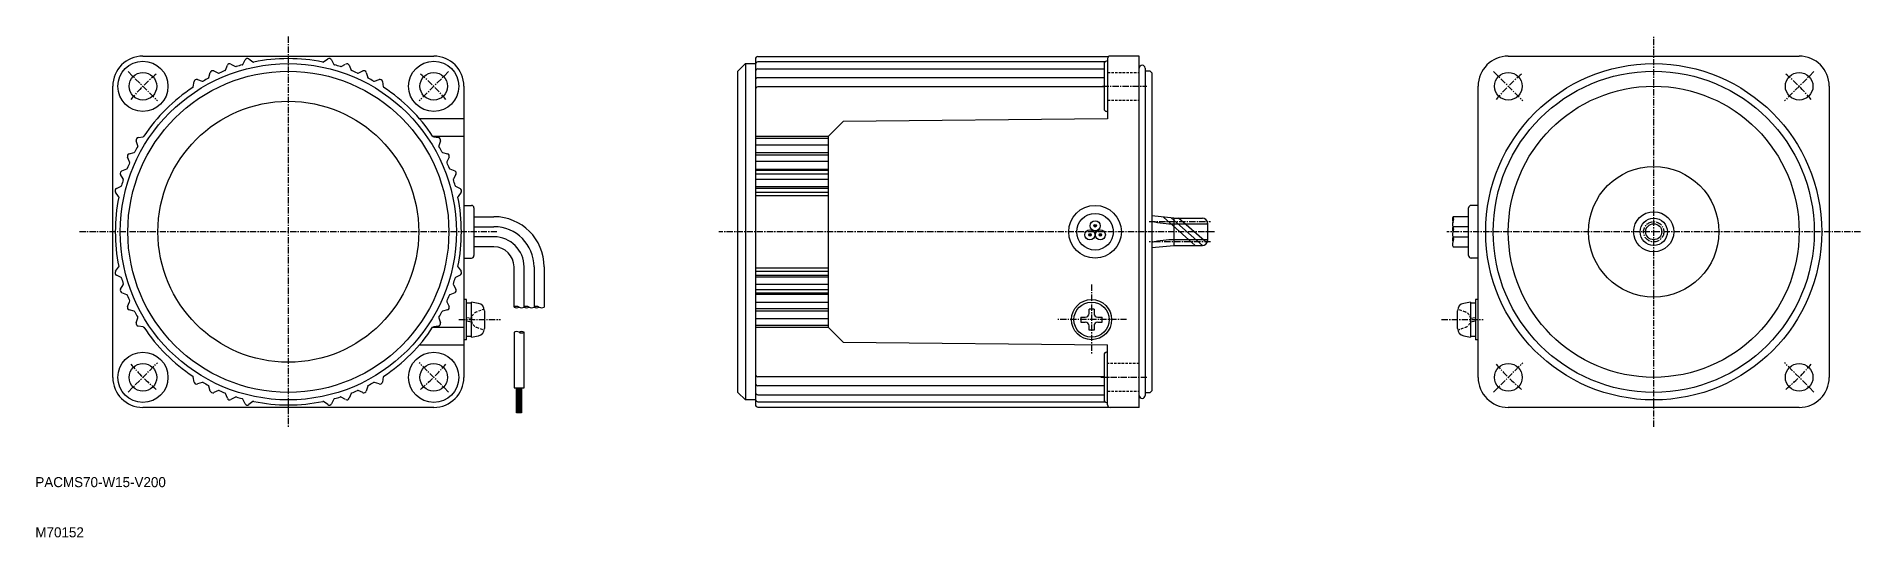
# Model space of a CAD drawing. Extents: x -53 to 310, y 82 to 182.
import ezdxf

# ---------------------------------------------------------------- set-up
doc = ezdxf.new("R2010")
doc.units = 0
doc.linetypes.add('CENTER', pattern=[2, 1.25, -0.25, 0.25, -0.25])
doc.linetypes.add('DASHED', pattern=[0.75, 0.5, -0.25])
doc.layers.get('0').update_dxf_attribs({"linetype": 'CONTINUOUS'})
doc.layers.add('CENTER', color=1, linetype='CENTER')

msp = doc.modelspace()

# ---------------------------------------------------------------- linework, layer by layer
at = {"color": 7, "linetype": 'CONTINUOUS'}
for p, q in [((-32.24, 177.93), (25.76, 177.93)), ((-19.06, 173.66), (-18.79, 174.65)), ((-18.11, 174.97), (-17.17, 174.56)), ((-15.76, 175.14), (-15.39, 176.1)), ((-14.68, 176.35), (-13.79, 175.84)), ((-12.33, 176.27), (-11.86, 177.19)), ((-11.12, 177.36), (-10.29, 176.76)), ((3.8, 176.76), (4.64, 177.36)), ((5.37, 177.19), (5.84, 176.27)), ((7.3, 175.84), (8.19, 176.35)), ((8.91, 176.1), (9.28, 175.14)), ((10.68, 174.56), (11.62, 174.97)), ((12.31, 174.65), (12.58, 173.66)), ((87.89, 176.43), (86.39, 174.93)), ((86.39, 110.93), (86.39, 174.93)), ((87.89, 176.43), (89.89, 176.43)), ((87.89, 176.43), (87.89, 109.43)), ((89.89, 177.35), (89.89, 108.5)), ((90.39, 177.85), (160.33, 177.85)), ((159.57, 176.79), (90.39, 176.79)), ((90.39, 175.38), (159.39, 175.38)), ((159.39, 176.42), (159.39, 167.42)), ((160.09, 176.92), (159.89, 176.92)), ((160.09, 177.43), (160.09, 165.43)), ((166.39, 177.93), (160.59, 177.93)), ((166.39, 107.93), (166.39, 177.93)), ((167.59, 175.53), (167.59, 110.33)), ((168.59, 174.93), (167.59, 174.93)), ((168.89, 174.63), (168.59, 174.93)), ((168.89, 174.63), (168.89, 111.23)), ((239.97, 177.93), (297.97, 177.93)), ((-38.24, 113.93), (-38.24, 171.93)), ((-22.19, 171.84), (-22.02, 172.85)), ((-21.38, 173.24), (-20.4, 172.93)), ((13.91, 172.93), (14.89, 173.24)), ((15.54, 172.85), (15.7, 171.84)), ((31.76, 171.93), (31.76, 113.93)), ((159.39, 173.61), (90.39, 173.61)), ((159.39, 171.81), (90.39, 171.81)), ((233.97, 113.93), (233.97, 171.93)), ((303.97, 171.93), (303.97, 113.93)), ((31.76, 165.43), (22.91, 165.43)), ((104.39, 161.93), (107.39, 164.93)), ((160.09, 165.43), (107.39, 164.93)), ((160.09, 166.92), (159.89, 166.92)), ((-33.25, 160.08), (-33.56, 161.06)), ((-33.17, 161.71), (-32.15, 161.87)), ((31.76, 161.93), (25.56, 161.93)), ((25.67, 161.87), (26.68, 161.71)), ((27.08, 161.06), (26.76, 160.08)), ((104.39, 161.92), (89.89, 161.92)), ((104.39, 161.54), (89.89, 161.54)), ((104.39, 160.19), (89.89, 160.19)), ((104.39, 161.93), (104.39, 123.93)), ((-34.88, 156.85), (-35.29, 157.79)), ((-34.96, 158.48), (-33.97, 158.75)), ((27.49, 158.75), (28.48, 158.48)), ((28.8, 157.79), (28.39, 156.85)), ((104.39, 158.67), (89.89, 158.67)), ((104.39, 158.18), (89.89, 158.18)), ((104.39, 156.96), (89.89, 156.96)), ((-36.16, 153.47), (-36.67, 154.36)), ((-36.42, 155.07), (-35.46, 155.45)), ((28.97, 155.45), (29.93, 155.07)), ((30.18, 154.36), (29.67, 153.47)), ((104.39, 155.37), (89.89, 155.37)), ((104.39, 155.11), (89.89, 155.11)), ((104.39, 154.39), (89.89, 154.39)), ((104.39, 153.38), (89.89, 153.38)), ((-37.08, 149.97), (-37.68, 150.8)), ((-37.5, 151.54), (-36.59, 152.01)), ((30.11, 152.01), (31.02, 151.54)), ((31.2, 150.8), (30.6, 149.97)), ((104.39, 151.91), (89.89, 151.91)), ((104.39, 151.56), (89.89, 151.56)), ((104.39, 150.77), (89.89, 150.77)), ((104.39, 150.08), (89.89, 150.08)), ((31.76, 148.18), (33.26, 148.18)), ((33.76, 147.68), (33.76, 138.18)), ((33.76, 145.93), (37.76, 145.93)), ((173.29, 145.65), (168.89, 146.08)), ((173.29, 145.65), (178.99, 145.65)), ((173.29, 145.65), (173.29, 140.2)), ((232.07, 145.93), (228.97, 145.93)), ((232.07, 138.18), (232.07, 147.68)), ((233.97, 148.18), (232.57, 148.18)), ((33.76, 143.93), (37.76, 143.93)), ((37.76, 141.93), (33.76, 141.93)), ((179.99, 144.65), (179.99, 141.2)), ((232.07, 143.93), (228.97, 143.93)), ((228.97, 141.93), (232.07, 141.93)), ((37.76, 139.93), (33.76, 139.93)), ((168.89, 139.77), (173.29, 140.2)), ((173.29, 140.2), (178.99, 140.2)), ((228.97, 139.93), (232.07, 139.93)), ((-37.68, 135.05), (-37.08, 135.88)), ((30.6, 135.88), (31.2, 135.05)), ((31.76, 137.68), (33.26, 137.68)), ((41.76, 127.93), (41.76, 135.93)), ((43.76, 127.93), (43.76, 135.93)), ((45.76, 135.93), (45.76, 127.93)), ((47.76, 135.93), (47.76, 127.93)), ((89.89, 135.77), (104.39, 135.77)), ((89.89, 135.08), (104.39, 135.08)), ((233.97, 137.68), (232.57, 137.68)), ((-36.59, 133.84), (-37.5, 134.31)), ((-36.67, 131.49), (-36.16, 132.38)), ((29.67, 132.38), (30.18, 131.49)), ((31.02, 134.31), (30.11, 133.84)), ((89.89, 134.29), (104.39, 134.29)), ((89.89, 133.94), (104.39, 133.94)), ((89.89, 132.47), (104.39, 132.47)), ((89.89, 131.46), (104.39, 131.46)), ((-35.46, 130.4), (-36.42, 130.78)), ((-35.29, 128.06), (-34.88, 129)), ((-33.97, 127.11), (-34.96, 127.38)), ((28.48, 127.38), (27.49, 127.11)), ((28.39, 129), (28.8, 128.06)), ((29.93, 130.78), (28.97, 130.4)), ((32.26, 129.43), (31.76, 129.43)), ((32.26, 121.43), (32.26, 129.43)), ((32.26, 128.8), (33.26, 128.8)), ((32.26, 124.97), (32.26, 128.74)), ((34.64, 128.66), (33.26, 128.93)), ((33.26, 121.93), (33.26, 128.93)), ((89.89, 130.74), (104.39, 130.74)), ((89.89, 130.48), (104.39, 130.48)), ((89.89, 128.89), (104.39, 128.89)), ((89.89, 127.67), (104.39, 127.67)), ((156.39, 126.68), (156.39, 127.53)), ((157.39, 127.53), (156.39, 127.53)), ((157.39, 127.53), (157.39, 126.68)), ((232.47, 128.93), (231.09, 128.66)), ((232.47, 128.93), (232.47, 121.93)), ((232.47, 128.8), (233.47, 128.8)), ((233.97, 129.43), (233.47, 129.43)), ((233.47, 129.43), (233.47, 121.43)), ((233.47, 128.74), (233.47, 124.97)), ((-33.56, 124.79), (-33.25, 125.77)), ((-32.15, 123.98), (-33.17, 124.14)), ((25.56, 123.93), (31.76, 123.93)), ((26.68, 124.14), (25.67, 123.98)), ((26.76, 125.77), (27.08, 124.79)), ((32.26, 125.87), (33.26, 125.69)), ((32.26, 125.16), (33.26, 124.97)), ((35.86, 127.19), (35.86, 123.66)), ((89.89, 127.19), (104.39, 127.19)), ((89.89, 125.66), (104.39, 125.66)), ((89.89, 124.31), (104.39, 124.31)), ((89.89, 123.93), (104.39, 123.93)), ((104.39, 123.93), (107.39, 120.93)), ((154.79, 125.93), (154.79, 124.93)), ((154.79, 125.93), (155.64, 125.93)), ((154.79, 124.93), (155.64, 124.93)), ((156.39, 123.33), (156.39, 124.18)), ((157.39, 124.18), (157.39, 123.33)), ((158.14, 125.93), (158.99, 125.93)), ((158.14, 124.93), (158.99, 124.93)), ((158.99, 124.93), (158.99, 125.93)), ((229.87, 123.66), (229.87, 127.19)), ((232.47, 125.69), (233.47, 125.87)), ((232.47, 124.97), (233.47, 125.16)), ((22.91, 120.42), (31.76, 120.42)), ((32.26, 121.43), (31.76, 121.43)), ((33.26, 122.05), (32.26, 122.05)), ((33.26, 121.93), (34.64, 122.19)), ((41.76, 122.93), (41.76, 111.83)), ((43.76, 111.83), (43.76, 122.93)), ((107.39, 120.93), (160.09, 120.43)), ((157.39, 123.33), (156.39, 123.33)), ((160.09, 108.43), (160.09, 120.43)), ((231.09, 122.19), (232.47, 121.93)), ((233.47, 122.05), (232.47, 122.05)), ((233.97, 121.43), (233.47, 121.43)), ((159.39, 118.43), (159.39, 109.43)), ((159.89, 118.93), (160.09, 118.93)), ((159.89, 118.93), (160.09, 118.93)), ((-22.02, 113), (-22.19, 114.02)), ((-20.4, 112.92), (-21.38, 112.61)), ((14.89, 112.61), (13.91, 112.92)), ((15.7, 114.02), (15.54, 113)), ((159.39, 114.04), (90.39, 114.04)), ((-18.79, 111.2), (-19.06, 112.19)), ((-17.17, 111.29), (-18.11, 110.88)), ((-15.39, 109.75), (-15.76, 110.71)), ((-13.79, 110.01), (-14.68, 109.5)), ((-11.86, 108.66), (-12.33, 109.58)), ((5.84, 109.58), (5.37, 108.66)), ((8.19, 109.5), (7.3, 110.01)), ((9.28, 110.71), (8.91, 109.75)), ((11.62, 110.88), (10.68, 111.29)), ((12.58, 112.19), (12.31, 111.2)), ((41.76, 111.83), (43.76, 111.83)), ((42.26, 106.83), (42.26, 111.83)), ((43.26, 111.83), (43.26, 106.83)), ((86.39, 110.93), (87.89, 109.43)), ((89.89, 109.43), (87.89, 109.43)), ((90.38, 110.47), (159.39, 110.47)), ((159.39, 112.24), (90.39, 112.24)), ((167.59, 110.93), (168.59, 110.93)), ((168.89, 111.23), (168.59, 110.93)), ((25.76, 107.93), (-32.24, 107.93)), ((-10.29, 109.09), (-11.12, 108.49)), ((4.64, 108.49), (3.8, 109.09)), ((43.26, 106.83), (42.26, 106.83)), ((90.38, 109.06), (159.57, 109.06)), ((90.38, 108), (160.32, 108)), ((159.89, 108.93), (160.09, 108.93)), ((166.39, 107.93), (160.59, 107.93)), ((297.97, 107.93), (239.97, 107.93))]:
    msp.add_line(p, q, dxfattribs=at)
at = {"color": 3, "linetype": 'DASHED'}
for p, q in [((160.09, 174.67), (166.39, 174.67)), ((160.09, 169.17), (166.39, 169.17)), ((35.82, 127.53), (34.29, 126.94)), ((231.44, 126.94), (229.91, 127.53)), ((34.29, 123.91), (35.82, 123.33)), ((229.91, 123.33), (231.44, 123.91)), ((166.39, 116.68), (160.09, 116.68)), ((160.09, 111.18), (166.39, 111.18))]:
    msp.add_line(p, q, dxfattribs=at)
at = {"color": 3, "linetype": 'CONTINUOUS'}
for p, q in [((177.58, 140.2), (171.25, 145.83)), ((178.99, 140.2), (172.8, 145.7)), ((179.88, 140.75), (174.26, 145.65)), ((173.49, 144.52), (179.99, 144.52)), ((179.99, 141.33), (173.49, 141.33)), ((42.26, 111.76), (42.32, 111.83)), ((42.26, 111.62), (42.46, 111.83)), ((42.26, 111.48), (42.61, 111.83)), ((42.26, 111.34), (42.75, 111.83)), ((42.26, 111.19), (42.89, 111.83)), ((42.26, 111.05), (43.03, 111.83)), ((42.26, 110.91), (43.17, 111.83)), ((42.26, 110.77), (43.26, 111.77)), ((42.26, 110.63), (43.26, 111.63)), ((42.26, 110.49), (43.26, 111.49)), ((42.26, 110.35), (43.26, 111.35)), ((42.26, 110.2), (43.26, 111.2)), ((42.26, 110.06), (43.26, 111.06)), ((42.26, 109.92), (43.26, 110.92)), ((42.26, 109.78), (43.26, 110.78)), ((42.26, 109.64), (43.26, 110.64)), ((42.26, 109.5), (43.26, 110.5)), ((42.26, 109.36), (43.26, 110.36)), ((42.26, 109.21), (43.26, 110.21)), ((42.26, 109.07), (43.26, 110.07)), ((42.26, 108.93), (43.26, 109.93)), ((42.26, 108.79), (43.26, 109.79)), ((42.26, 108.65), (43.26, 109.65)), ((42.26, 108.51), (43.26, 109.51)), ((42.26, 108.37), (43.26, 109.37)), ((42.26, 108.22), (43.26, 109.22)), ((42.26, 108.08), (43.26, 109.08)), ((42.26, 107.94), (43.26, 108.94)), ((42.26, 107.8), (43.26, 108.8)), ((42.26, 107.66), (43.26, 108.66)), ((42.26, 107.52), (43.26, 108.52)), ((42.26, 107.38), (43.26, 108.38)), ((42.26, 107.23), (43.26, 108.23)), ((42.26, 107.09), (43.26, 108.09)), ((42.26, 106.95), (43.26, 107.95)), ((42.27, 106.83), (43.26, 107.81)), ((42.41, 106.83), (43.26, 107.67)), ((42.56, 106.83), (43.26, 107.53)), ((42.7, 106.83), (43.26, 107.39)), ((42.84, 106.83), (43.26, 107.24)), ((42.98, 106.83), (43.26, 107.1)), ((43.12, 106.83), (43.26, 106.96))]:
    msp.add_line(p, q, dxfattribs=at)
at = {"color": 7, "linetype": 'CONTINUOUS'}
for centre, radius in [((-32.23, 171.92), 5), ((-3.24, 142.93), 33.5), ((-3.24, 142.93), 32), ((-32.23, 171.92), 2.75), ((25.75, 171.92), 5), ((25.75, 171.92), 2.75), ((268.97, 142.93), 33.5), ((268.97, 142.93), 32), ((239.98, 171.92), 2.75), ((297.97, 171.92), 2.75), ((268.97, 142.93), 29), ((-3.24, 142.93), 26), ((268.97, 142.93), 13), ((157.59, 142.93), 5.25), ((157.59, 142.93), 3.65), ((268.97, 142.93), 4), ((268.97, 142.93), 2.72), ((156.57, 142.33), 1), ((156.57, 142.33), 0.25), ((156.57, 142.33), 0.15), ((156.57, 142.33), 0.1), ((157.61, 144.13), 1), ((157.61, 144.13), 0.25), ((157.61, 144.13), 0.15), ((157.61, 144.13), 0.1), ((158.65, 142.33), 1), ((158.65, 142.33), 0.25), ((158.65, 142.33), 0.15), ((158.65, 142.33), 0.1), ((268.97, 142.93), 1.6), ((156.89, 125.43), 4), ((156.89, 125.43), 3.5), ((-32.23, 113.93), 5), ((-32.23, 113.93), 2.75), ((25.75, 113.93), 5), ((25.75, 113.93), 2.75), ((239.98, 113.93), 2.75), ((297.97, 113.93), 2.75)]:
    msp.add_circle(centre, radius, dxfattribs=at)
for centre, radius, start, end in [((-32.24, 171.93), 6, 90, 180), ((-18.31, 174.52), 0.5, 66.2333, 164.7667), ((-17.09, 174.74), 0.2, 246.2333, 293.5182), ((-3.24, 142.93), 34.5, 111.4818, 113.5182), ((-15.95, 175.21), 0.2, 291.4818, 338.7667), ((-14.93, 175.92), 0.5, 60.2333, 158.7667), ((-13.69, 176.02), 0.2, 240.2333, 287.5182), ((-3.24, 142.93), 34.5, 105.4818, 107.5182), ((-12.51, 176.37), 0.2, 285.4818, 332.7667), ((-11.41, 176.96), 0.5, 54.2333, 152.7667), ((-10.17, 176.93), 0.2, 234.2333, 281.5182), ((-3.24, 142.93), 34.5, 78.4818, 101.5182), ((3.69, 176.93), 0.2, 258.4818, 305.7667), ((4.93, 176.96), 0.5, 27.2333, 125.7667), ((6.02, 176.37), 0.2, 207.2333, 254.5182), ((-3.24, 142.93), 34.5, 72.4818, 74.5182), ((7.2, 176.02), 0.2, 252.4818, 299.7667), ((8.44, 175.92), 0.5, 21.2333, 119.7667), ((9.46, 175.21), 0.2, 201.2333, 248.5182), ((-3.24, 142.93), 34.5, 66.4818, 68.5182), ((10.6, 174.74), 0.2, 246.4818, 293.7667), ((11.82, 174.52), 0.5, 15.2333, 113.7667), ((25.76, 171.93), 6, 0, 90), ((90.39, 177.35), 0.5, 90, 180), ((90.39, 176.29), 0.5, 90, 180), ((90.39, 174.88), 0.5, 90, 180), ((159.89, 176.42), 0.5, 90, 180), ((160.59, 177.43), 0.5, 89.9885, 180.0115), ((166.99, 175.53), 0.6, 0, 180), ((239.97, 171.93), 6, 90, 180), ((297.97, 171.93), 6, 0, 90), ((-3.24, 142.93), 34.5, 123.4818, 146.5182), ((-22.39, 171.87), 0.2, 303.4818, 350.7667), ((-21.53, 172.77), 0.5, 72.2333, 170.7667), ((-20.34, 173.12), 0.2, 252.2333, 299.5182), ((-3.24, 142.93), 34.5, 117.4818, 119.5182), ((-19.26, 173.71), 0.2, 297.4818, 344.7667), ((12.77, 173.71), 0.2, 195.2333, 242.5182), ((-3.24, 142.93), 34.5, 60.4818, 62.5182), ((13.85, 173.12), 0.2, 240.4818, 287.7667), ((15.04, 172.77), 0.5, 9.2333, 107.7667), ((15.9, 171.87), 0.2, 189.2333, 236.5182), ((-3.24, 142.93), 34.5, 33.4818, 56.5182), ((90.39, 173.11), 0.5, 90, 180), ((90.39, 171.31), 0.5, 90, 180), ((159.89, 167.42), 0.5, 180, 270), ((-33.09, 161.21), 0.5, 99.2333, 197.7667), ((-33.44, 160.02), 0.2, 330.4818, 17.7667), ((-32.19, 162.07), 0.2, 279.2333, 326.5182), ((25.7, 162.07), 0.2, 213.4818, 260.7667), ((26.6, 161.21), 0.5, 342.2333, 80.7667), ((26.95, 160.02), 0.2, 162.2333, 209.5182), ((-3.24, 142.93), 34.5, 156.4818, 158.5182), ((-34.83, 157.99), 0.5, 105.2333, 203.7667), ((-35.06, 156.77), 0.2, 336.4818, 23.7667), ((-34.03, 158.94), 0.2, 285.2333, 332.5182), ((-3.24, 142.93), 34.5, 150.4818, 152.5182), ((-3.24, 142.93), 34.5, 27.4818, 29.5182), ((27.54, 158.94), 0.2, 207.4818, 254.7667), ((28.57, 156.77), 0.2, 156.2333, 203.5182), ((-3.24, 142.93), 34.5, 21.4818, 23.5182), ((28.35, 157.99), 0.5, 336.2333, 74.7667), ((-36.24, 154.61), 0.5, 111.2333, 209.7667), ((-3.24, 142.93), 34.5, 162.4818, 164.5182), ((-36.33, 153.37), 0.2, 342.4818, 29.7667), ((-35.53, 155.63), 0.2, 291.2333, 338.5182), ((29.05, 155.63), 0.2, 201.4818, 248.7667), ((29.85, 153.37), 0.2, 150.2333, 197.5182), ((-3.24, 142.93), 34.5, 15.4818, 17.5182), ((29.75, 154.61), 0.5, 330.2333, 68.7667), ((-37.28, 151.1), 0.5, 117.2333, 215.7667), ((-3.24, 142.93), 34.5, 168.4818, 191.5182), ((-37.24, 149.85), 0.2, 348.4818, 35.7667), ((-36.68, 152.19), 0.2, 297.2333, 344.5182), ((30.2, 152.19), 0.2, 195.4818, 242.7667), ((30.76, 149.85), 0.2, 144.2333, 191.5182), ((-3.24, 142.93), 34.5, 348.4818, 11.5182), ((30.79, 151.1), 0.5, 324.2333, 62.7667), ((33.26, 147.68), 0.5, 0, 90), ((37.76, 135.93), 10, 0, 90), ((178.99, 144.65), 1, 0, 90), ((229.84, 145.43), 1, 150, 210), ((228.11, 145.43), 1, 330, 30), ((232.57, 147.68), 0.5, 90, 180), ((37.76, 135.93), 8, 0, 90), ((37.76, 135.93), 6, 0, 90), ((229.84, 144.43), 1, 150, 210), ((229.84, 143.43), 1, 150, 210), ((229.84, 142.43), 1, 150, 210), ((229.84, 141.43), 1, 150, 210), ((228.11, 143.43), 1, 330, 30), ((228.11, 141.43), 1, 330, 30), ((37.76, 135.93), 4, 0, 90), ((178.99, 141.2), 1, 270, 0), ((229.84, 140.43), 1, 150, 210), ((-37.28, 134.75), 0.5, 144.2333, 242.7667), ((-37.24, 136), 0.2, 324.2333, 11.5182), ((30.76, 136), 0.2, 168.4818, 215.7667), ((30.79, 134.75), 0.5, 297.2333, 35.7667), ((33.26, 138.18), 0.5, 270, 0), ((232.57, 138.18), 0.5, 180, 270.0115), ((-36.24, 131.24), 0.5, 150.2333, 248.7667), ((-36.68, 133.66), 0.2, 15.4818, 62.7667), ((-3.24, 142.93), 34.5, 195.4818, 197.5182), ((-36.33, 132.48), 0.2, 330.2333, 17.5182), ((29.85, 132.48), 0.2, 162.4818, 209.7667), ((-3.24, 142.93), 34.5, 342.4818, 344.5182), ((29.75, 131.24), 0.5, 291.2333, 29.7667), ((30.2, 133.66), 0.2, 117.2333, 164.5182), ((-35.53, 130.22), 0.2, 21.4818, 68.7667), ((-3.24, 142.93), 34.5, 201.4818, 203.5182), ((-34.83, 127.86), 0.5, 156.2333, 254.7667), ((-35.06, 129.08), 0.2, 336.2333, 23.5182), ((28.57, 129.08), 0.2, 156.4818, 203.7667), ((-3.24, 142.93), 34.5, 336.4818, 338.5182), ((28.35, 127.86), 0.5, 285.2333, 23.7667), ((29.05, 130.22), 0.2, 111.2333, 158.5182), ((34.36, 127.19), 1.5, 0, 79.1137), ((42.26, 127.06), 1, 60, 120), ((42.26, 128.79), 1, 240, 300), ((43.26, 128.79), 1, 240, 300), ((44.26, 127.06), 1, 60, 120), ((44.26, 128.79), 1, 240, 300), ((45.26, 128.79), 1, 240, 300), ((46.26, 127.06), 1, 60, 120), ((46.26, 128.79), 1, 240, 300), ((47.26, 128.79), 1, 240, 300), ((231.37, 127.19), 1.5, 100.8863, 180), ((-34.03, 126.91), 0.2, 27.4818, 74.7667), ((-3.24, 142.93), 34.5, 207.4818, 209.5182), ((-33.09, 124.64), 0.5, 162.2333, 260.7667), ((-33.44, 125.83), 0.2, 342.2333, 29.5182), ((-32.19, 123.78), 0.2, 33.4818, 80.7667), ((-3.24, 142.93), 34.5, 213.4818, 236.5182), ((-3.24, 142.93), 34.5, 303.4818, 326.5182), ((25.7, 123.78), 0.2, 99.2333, 146.5182), ((26.6, 124.64), 0.5, 279.2333, 17.7667), ((26.95, 125.83), 0.2, 150.4818, 197.7667), ((-3.24, 142.93), 34.5, 330.4818, 332.5182), ((27.54, 126.91), 0.2, 105.2333, 152.5182), ((34.36, 123.66), 1.5, 280.8867, 0), ((155.64, 126.68), 0.75, 270, 0), ((155.64, 124.18), 0.75, 0, 90), ((158.14, 126.68), 0.75, 180, 270), ((158.14, 124.18), 0.75, 90, 180), ((231.37, 123.66), 1.5, 180, 259.1133), ((42.26, 122.06), 1, 60, 120), ((43.26, 122.06), 1, 60, 120), ((43.26, 123.79), 1, 240, 300), ((159.89, 118.43), 0.5, 90, 180), ((159.89, 118.43), 0.5, 90, 180), ((159.89, 118.43), 0.5, 90, 180), ((159.89, 118.43), 0.5, 90, 180), ((-32.24, 113.93), 6, 180, 270), ((-22.39, 113.98), 0.2, 9.2333, 56.5182), ((-21.53, 113.08), 0.5, 189.2333, 287.7667), ((-20.34, 112.73), 0.2, 60.4818, 107.7667), ((-3.24, 142.93), 34.5, 240.4818, 242.5182), ((-3.24, 142.93), 34.5, 297.4818, 299.5182), ((13.85, 112.73), 0.2, 72.2333, 119.5182), ((15.04, 113.08), 0.5, 252.2333, 350.7667), ((15.9, 113.98), 0.2, 123.4818, 170.7667), ((25.76, 113.93), 6, 270, 0), ((90.39, 114.54), 0.5, 180, 270), ((90.39, 112.74), 0.5, 180, 270), ((239.97, 113.93), 6, 180, 270), ((297.97, 113.93), 6, 270, 0), ((-19.26, 112.14), 0.2, 15.2333, 62.5182), ((-18.31, 111.33), 0.5, 195.2333, 293.7667), ((-17.09, 111.11), 0.2, 66.4818, 113.7667), ((-3.24, 142.93), 34.5, 246.4818, 248.5182), ((-15.95, 110.64), 0.2, 21.2333, 68.5182), ((-14.93, 109.93), 0.5, 201.2333, 299.7667), ((-13.69, 109.83), 0.2, 72.4818, 119.7667), ((-3.24, 142.93), 34.5, 252.4818, 254.5182), ((-12.51, 109.48), 0.2, 27.2333, 74.5182), ((-10.17, 108.92), 0.2, 78.4818, 125.7667), ((-3.24, 142.93), 34.5, 258.4818, 281.5182), ((3.69, 108.92), 0.2, 54.2333, 101.5182), ((6.02, 109.48), 0.2, 105.4818, 152.7667), ((-3.24, 142.93), 34.5, 285.4818, 287.5182), ((7.2, 109.83), 0.2, 60.2333, 107.5182), ((8.44, 109.93), 0.5, 240.2333, 338.7667), ((9.46, 110.64), 0.2, 111.4818, 158.7667), ((-3.24, 142.93), 34.5, 291.4818, 293.5182), ((10.6, 111.11), 0.2, 66.2333, 113.5182), ((11.82, 111.33), 0.5, 246.2333, 344.7667), ((12.77, 112.14), 0.2, 117.4818, 164.7667), ((90.39, 110.97), 0.5, 180, 271.1459), ((90.39, 109.56), 0.5, 180, 271.1459), ((159.89, 109.43), 0.5, 180, 270), ((166.99, 110.33), 0.6, 180, 0), ((-11.41, 108.89), 0.5, 207.2333, 305.7667), ((4.93, 108.89), 0.5, 234.2333, 332.7667), ((90.39, 108.5), 0.5, 180, 271.1459), ((160.59, 108.43), 0.5, 179.9885, 270.0115)]:
    msp.add_arc(centre, radius, start, end, dxfattribs=at)
at = {"color": 3, "linetype": 'CONTINUOUS'}
for centre, start, end in [((173.09, 161.19), 255.4079, 271.3749), ((173.09, 124.66), 88.6251, 104.5921)]:
    msp.add_arc(centre, 16.67, start, end, dxfattribs=at)
at = {"color": 3, "linetype": 'DASHED'}
for centre, start, end in [((34.87, 125.43), 110.8396, 249.1588), ((230.86, 125.43), 290.8412, 69.1604)]:
    msp.add_arc(centre, 1.63, start, end, dxfattribs=at)
at = {"layer": 'CENTER', "color": 1, "linetype": 'CENTER'}
for p, q in [((-3.24, 181.84), (-3.24, 104.01)), ((268.97, 104.1), (268.97, 181.75)), ((-35.17, 174.85), (-29.32, 169)), ((28.68, 174.85), (22.84, 169)), ((237.05, 174.85), (242.9, 169)), ((300.9, 174.85), (295.05, 169)), ((159.08, 171.92), (167.94, 171.92)), ((38.36, 142.93), (-44.85, 142.93)), ((181.39, 142.93), (82.6, 142.93)), ((168.37, 144.95), (180.63, 144.95)), ((310.2, 142.93), (227.75, 142.93)), ((180.63, 140.9), (168.37, 140.9)), ((156.89, 132.43), (156.89, 118.43)), ((30.75, 125.43), (39.04, 125.43)), ((163.89, 125.43), (149.89, 125.43)), ((226.69, 125.43), (234.99, 125.43)), ((-35.17, 111), (-29.32, 116.85)), ((28.68, 111), (22.84, 116.85)), ((237.05, 111), (242.9, 116.85)), ((300.9, 111), (295.05, 116.85)), ((167.94, 113.93), (158.72, 113.93))]:
    msp.add_line(p, q, dxfattribs=at)
msp.add_circle((268.97, 142.93), 2.02, dxfattribs=at)
for centre, start, end in [((-3.24, 142.93), 130, 140), ((-3.24, 142.93), 40, 50), ((268.97, 142.93), 130, 140), ((268.97, 142.93), 40, 50), ((-3.24, 142.93), 220, 230), ((-3.24, 142.93), 310, 320), ((268.97, 142.93), 220, 230), ((268.97, 142.93), 310, 320)]:
    msp.add_arc(centre, 41, start, end, dxfattribs=at)

# ---------------------------------------------------------------- texts
at = {"color": 7, "linetype": 'CONTINUOUS'}
for s, p in [('PACMS70-W15-V200', (-53.67, 92.05)), ('M70152', (-53.67, 82.05))]:
    msp.add_text(s, height=2, dxfattribs=at).set_placement(p)

doc.saveas('drawing.dxf')
